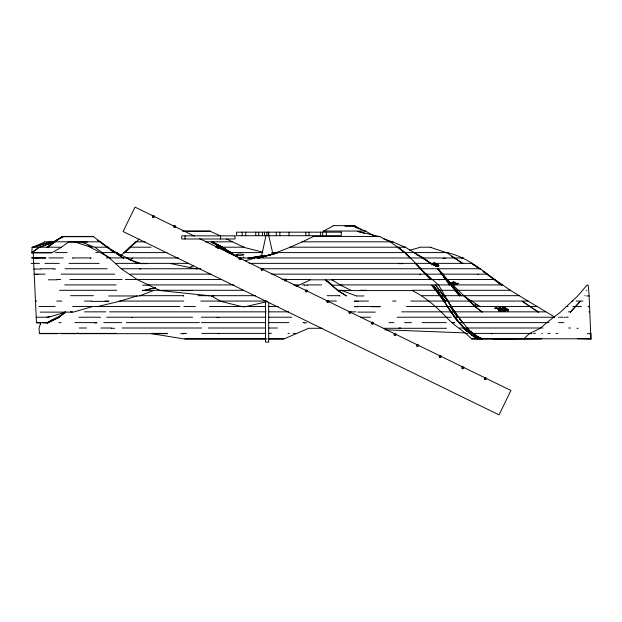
<?xml version="1.0" encoding="UTF-8"?>
<svg xmlns="http://www.w3.org/2000/svg" width="622" height="622" viewBox="0 0 622 622"><rect width="100%" height="100%" fill="white"/><g stroke="black" fill="none" stroke-linecap="round" stroke-linejoin="round"><path stroke-width="0.93" d="M40.531 324.692L40.593 322.896L36.496 322.896L33.207 252.866M452.474 285.475L453.119 285.179M49.698 242.09L32.134 247.478L31.769 252.866L51.61 252.866L61.096 247.478L68.506 242.09L87.391 242.09M498.976 307.719L499.287 308.45M502.56 307.431L502.871 308.154M450.989 283.15L451.689 283.764M453.586 281.867L454.161 282.077L453.135 281.968M455.024 283.274L452.521 282.365L453.143 281.937M457.932 283.243L458.562 283.407L456.113 283.438M436.939 265.578L437.942 265.882L434.692 263.915M433.892 263.829L434.389 263.736M266.092 235.03L261.481 256.419M438.463 266.084L437.064 265.781M450.382 283.36L450.717 282.932M432.446 263.876L432.92 264.474M40.64 322.896L39.054 328.284L39.427 333.672L57.512 333.672M495.726 308.31L494.871 308.193L496.962 308.038A1.742 0.552 23.1 0 1 498.012 308.496L498.331 308.737M495.477 308.598L494.887 308.162M498.984 309.266L499.777 311.062L502.172 311.28L499.723 311.521L498.93 310.829M501.557 310.914L499.777 311.062M225.825 251.42L226.144 250.767M227.193 252.089L227.512 251.436M227.31 252.143L227.629 251.49M228.562 252.757L228.88 252.104M228.709 252.827L229.028 252.174M229.852 253.387L230.171 252.726M229.977 253.449L230.303 252.796M230.062 253.488L230.381 252.835M230.28 253.597L230.599 252.936M231.563 254.219L231.882 253.566M231.656 254.266L231.983 253.613M233.133 254.981L233.452 254.328M234.129 255.471L234.455 254.818M235.256 256.023L235.575 255.37M235.505 256.14L235.831 255.494M235.606 256.194L235.925 255.533M237.137 256.132L236.819 256.785L237.176 256.147M436.955 264.591C428.115 260.089 441.418 265.586 437.072 264.482M436.831 264.677L437.367 264.257L434.864 263.262L437.523 264.187M437.375 264.98L439.008 265.578L437.616 264.77M232.169 253.271L232.519 253.488L212.981 242.899L214.077 243.583L214.403 242.977L213.307 242.292L212.996 243L211.527 242.082L211.853 241.476L222.419 247.175L221.657 248.411L222.007 248.629L221.984 247.805M216.394 244.726L216.72 244.127L218.711 245.27L218.384 245.877L217.459 245.301L217.793 244.695L218.711 245.27M217.319 245.301L217.646 244.695M218.757 245.558L218.781 246.374L218.757 245.558L226.587 249.787L226.26 250.386L216.666 245.06L219.784 246.67M219.364 246.755L219.457 246.001L220.515 246.53L220.188 247.128L219.224 246.662L227.745 251.319L227.722 250.495L227.745 251.319M219.924 247.385L220.25 246.786L220.274 247.603L219.924 247.385L227.45 251.428M222.085 247.781L222.046 246.942L222.419 247.175M222.318 248.473L221.759 248.147L222.863 248.8L223.189 248.194M223.337 248.536L223.36 249.36L221.657 248.411M224.363 249.865L224.697 249.259L224.713 250.083L224.363 249.865L226.377 250.977M226.097 250.137L225.421 250.518M229.261 251.451L228.927 252.058L228.904 251.234L229.261 251.451L221.082 246.926M229.759 252.579L230.443 252.19L230.117 252.796L222.777 248.722M456.105 283.469L455.522 282.948M503.221 307.758L506.471 309.017M507 310.401L508.05 310.277M577.356 338.687L590.9 339.052L589.151 295.963L588.202 285.187L586.966 285.187L577.683 295.963L560.461 312.12L546.357 322.896L540.362 328.284L529.268 333.672L524.004 338.726M120.995 255.556L129.329 247.478L139.483 239.097M130.029 247.478L135.767 242.09L124.229 252.866L130.146 247.478M458.562 283.407L457.092 283.865M502.545 307.462L502.957 307.252M65.512 312.12L58.88 317.508L48.011 322.896M505.165 310.992L504.745 311.202M52.209 243.288L46.992 247.478L53.313 242.09L62.029 236.71L93.603 236.71L114.518 252.866L110.77 250.028M437.6 264.801L438.005 264.49M65.574 312.12L58.087 317.508L47.241 322.896L53.01 319.304M450.896 283.243L452.272 283.267M130.395 259.724L132.618 258.254L130.363 259.724M454.97 282.753L453.189 282.388L454.169 282.046M453.181 282.318L453.663 282.131M455.522 282.979L455.91 282.738L455.335 282.676M47.241 322.896L55.832 317.959M296.072 286.532L310.541 279.799L333.672 279.799M58.281 239.4L53.36 242.09L58.258 239.4M59.93 238.498L63.211 236.71L59.914 238.498M46.736 322.896L50.856 320.649M323.269 231.322L333.143 225.934M189.096 267.787L193.356 265.711M312.928 236.71C295.248 245.503 276.977 253.255 257.835 258.254L277.715 252.866M32.134 247.478L44.504 242.09M46.417 317.508L49.954 316.24M269.458 255.261L276.837 252.866L257.376 258.254M32.756 247.478L49.791 242.09M136.933 295.963L119.307 301.351L96.783 306.732M47.723 317.508L65.691 312.12M91.932 306.732L73.388 312.12L40.127 312.12M257.835 258.254L276.572 252.866M245.169 260.82L254.344 258.254M409.478 250.301L419.609 247.478M455.561 284.759L455.809 284.658A1.571 0.435 10.6 0 0 455.887 284.324L455.405 284.005M453.065 285.685L453.617 285.56A1.571 0.435 10.6 0 0 453.702 285.226L453.508 285.07M451.696 283.733L455.296 284.503M455.133 284.573L454.565 283.927M155.29 287.659L143.457 290.575L155.586 287.776M432.43 263.907L433.029 263.961M499.707 307.968L502.887 309.305M508.003 310.487L507.606 310.526M267.468 301.561L245.208 306.732L242.323 306.732L220.841 301.351L211.433 295.963L160.142 290.575L137.602 279.799L121.585 269.031L109.565 258.192L95.22 247.478L81.49 242.09M499.093 307.641L500.142 307.626M432.928 264.179L433.612 264.334M437.087 266.496L436.154 266.177M265.127 255.315L247.914 258.254L261.971 255.875M272.288 254.134L274.162 253.815M455.568 284.728L451.704 284.005M453.384 285.622L452.692 285.677M450.709 282.963L452.863 283.181M457.675 283.819L456.766 283.834M454.55 282.963L455.001 282.94M333.143 225.654L355.007 225.654M345.07 225.887L353.218 225.887M345.07 225.934L355.007 225.934L361.328 229.852M182.262 231.042L210.345 231.042M323.269 231.042L365.876 231.042M184.151 231.322L210.345 231.322L220.608 235.94M62.029 236.43L93.603 236.43M312.928 236.43L379.894 236.43M44.504 241.818L101.013 241.818M135.767 241.818L145.097 241.818M205.159 241.818L232.2 241.818M301.81 241.818L393.135 241.818M49.06 242.09L54.293 242.09M32.134 247.198L61.096 247.198M95.22 247.198L108.811 247.198M129.329 247.198L151.076 247.198M215.577 247.198L244.353 247.198M289.417 247.198L405.754 247.198M419.609 247.198L430.937 247.198M31.769 252.586L51.61 252.586M55.374 252.586L67.168 252.586M95.765 252.586L98.19 252.586M102.63 252.586L117.48 252.586M123.77 252.586L166.984 252.586M230.008 252.586L262.57 252.586M271.76 252.586L448.128 252.586M45.748 257.912L31.559 257.912L45.686 257.974M48.913 257.912L63.265 257.912M72.727 257.912L90.983 257.912M106.346 257.912L108.104 257.912M109.565 257.912L127.922 257.912M126.515 257.974L178.506 257.974M243.241 257.974L463.639 257.974M33.425 258.192L37.149 258.192M37.336 258.192L37.856 258.192M72.727 258.192L73.155 258.192M90.361 258.192L90.983 258.192M443.113 258.254L445.422 258.254M461.773 258.254L462.278 258.254M31.1 263.363L39.481 263.363M44.916 263.363L59.269 263.363M68.964 263.363L99.155 263.363M115.653 263.363L188.684 263.363M249.243 263.363L472.533 263.363M141.241 263.642L147.111 263.642M398.671 263.642L402.776 263.642M40.966 268.751L53.578 268.751M65.015 268.751L107.241 268.751M121.585 268.751L200.618 268.751M261.411 268.751L480.822 268.751M33.806 269.031L40.966 269.031M53.578 269.031L55.708 269.031M139.826 269.031L140.696 269.031M420.729 269.031L438.634 285.187L451.339 306.732L447.941 301.351L435.657 285.187L447.941 301.351L458.453 317.508L454.511 312.12L469.626 330.974M34.179 274.139L45.118 274.139M61.065 274.139L114.712 274.139M130.192 274.139L210.967 274.139M271.767 274.139L487.656 274.139M34.179 274.411L38.362 274.411M419.531 274.411L420.145 274.411M477.828 274.411L478.466 274.411M57.115 279.527L60.723 279.527M69.851 279.527L122.122 279.527M125.426 279.527L136.793 279.527M137.602 279.527L221.79 279.527M281.984 279.527L310.541 279.527M331.915 279.527L494.731 279.527M48.353 279.799L57.115 279.799M438.976 279.799L439.707 279.799M64.735 284.907L116.073 284.907M147.982 284.907L234.012 284.907M293.39 284.907L298.459 284.907M302.502 284.907L304.422 284.907M307.462 284.907L321.644 284.907M340.607 284.907L502.638 284.907M142.679 285.187L149.428 285.187M304.422 285.187L307.462 285.187M342.178 285.187L332.661 285.187L325.252 279.799M59.626 290.295L116.757 290.295M142.656 290.295L143.799 290.295M152.849 290.295L242.938 290.295M337.808 290.295L341.991 290.295M360.317 290.295L366.63 290.295M412.098 290.295L510.716 290.295M586.103 290.295L586.709 290.295M142.656 290.575L153.455 290.575L139.297 295.963L108.679 295.963M181.523 290.575L192.19 290.575M325.392 279.799L337.808 290.575L412.098 290.575C425.355 296.951 436.566 306.965 446.674 317.508C453.951 325.835 464.09 330.912 471.694 339.052L541.793 338.726L493.153 339.052M70.597 295.683L93.37 295.683M139.553 295.683L183.669 295.683M197.99 295.683L209.731 295.683M211.433 295.683L255.619 295.683M327.164 295.683L339.55 295.683M422.074 295.683L519.269 295.683M584.812 295.683L585.201 295.683M183.249 295.963L183.669 295.963M211.433 295.963L213.976 295.963M339.55 295.963L339.97 295.963M356.756 295.963L363.924 295.963M586.779 295.963L589.151 295.963M35.244 301.071L36.807 301.071M56.742 301.071L61.905 301.071M84.475 301.071L91.535 301.071M104.893 301.071L108.834 301.071M119.424 301.071L183.809 301.071M200.828 301.071L266.939 301.071M327.001 301.071L336.393 301.071M354.322 301.071L368.457 301.071M392.637 301.071L396.074 301.071M410.847 301.071L428.449 301.071M428.955 301.071L448.159 301.071M448.703 301.071L528.156 301.071M572.061 301.071L572.854 301.071M576.229 301.071L579.463 301.071M580.101 301.071L582.931 301.071M91.535 301.351L108.834 301.351M354.322 301.351L358.132 301.351M39.015 306.459L55.117 306.459M72.618 306.459L179.844 306.459M183.949 306.459L195.464 306.459M209.427 306.459L265.252 306.459M268.082 306.459L278.259 306.459M354.478 306.459L380.151 306.459M406.322 306.459L537.043 306.459M566.137 306.459L568.073 306.459M572.769 306.459L581.453 306.459M588.155 306.459L588.777 306.459M354.478 306.732L357.362 306.732M371.645 306.732L380.151 306.732M588.155 306.732L589.57 306.732M70.543 311.847L72.44 311.847M84.553 311.847L105.802 311.847M109.565 311.847L201.131 311.847M201.792 311.847L266.177 311.847M268.968 311.847L288.585 311.847M348.429 311.847L355.947 311.847M401.75 311.847L454.153 311.847M454.682 311.847L545.937 311.847M568.306 311.847L570.397 311.847M589.104 311.847L589.819 311.847M357.829 312.12L375.291 312.12M36.099 317.228L47.723 317.228M56.625 317.228L58.103 317.228M78.94 317.228L100.57 317.228M106.673 317.228L192.548 317.228M201.295 317.228L265.858 317.228M268.471 317.228L291.765 317.228M360.791 317.228L370.696 317.228M397.178 317.228L446.176 317.228M446.674 317.228L451.323 317.228M454.907 317.228L554.715 317.228M558.346 317.228L558.836 317.228M559.707 317.228L563.19 317.228M564.302 317.228L564.877 317.228M565.771 317.228L568.22 317.228M131.46 317.508L132.097 317.508M216.612 317.508L219.076 317.508M36.496 322.616L48.011 322.616M58.826 322.616L61.205 322.616M74.99 322.616L96.838 322.616M103.773 322.616L121.585 322.616M126.398 322.616L199.382 322.616M201.458 322.616L265.563 322.616M268.37 322.616L288.826 322.616M303.101 322.616L304.189 322.616M388.929 322.616L393.928 322.616M404.518 322.616L411.453 322.616M422.011 322.616L446.324 322.616M451.611 322.616L454.558 322.616M459.083 322.616L548.892 322.616M558.533 322.616L563.874 322.616M42.755 322.896L47.015 322.896M94.552 322.896L96.838 322.896M304.034 322.896L306.7 322.896M454.06 322.896L454.558 322.896M79.219 328.004L86.474 328.004M100.881 328.004L111.346 328.004M122.13 328.004L201.614 328.004M208.316 328.004L264.708 328.004M268.914 328.004L277.412 328.004M398.842 328.004L400.661 328.004M459.635 328.004L541.397 328.004M542.516 328.004L543.06 328.004M568.64 328.004L570.483 328.004M111.346 328.284L114.705 328.284M322.173 328.284L308.699 328.284L283.764 339.052L268.238 339.052M383.836 328.284L446.518 328.284M576.913 328.284L578.211 328.284M39.427 333.392L116.322 333.392M151.636 333.392L167.24 333.392M182.394 333.392L186.546 333.392M201.769 333.392L265.742 333.392M269.038 333.392L271.386 333.392M287.994 333.392L289.207 333.392M293.164 333.392L295.745 333.392M465.559 333.392L467.783 333.392M469.004 333.392L469.664 333.392M472.129 333.392L530.83 333.392M533.497 333.392L535.456 333.392M541.7 333.392L542.368 333.392M547.865 333.392L550.182 333.392M555.905 333.392L557.779 333.392M589.975 333.392L590.9 333.392M61.609 333.672L77.245 333.672M167.24 333.672L79.064 333.672L77.284 333.104M180.683 333.672L184.477 333.672M218.19 333.672L219.341 333.672M491.116 333.672L492.577 333.672M529.26 333.672L531.608 333.672M587.323 333.672L590.9 333.672L590.9 339.052M184.804 338.78L266.247 338.78M268.02 338.78L283.764 338.78M471.694 338.78L590.9 338.78M266.302 339.052L184.804 339.052L151.636 333.672M502.941 307.291L503.727 307.33M503.416 310.697L504.248 310.821M503.999 310.852L504.465 310.572M384.948 329.792L465.295 332.918M496.068 308.24L496.465 308.224M495.928 307.882L496.589 307.976M436.706 266.566L437.686 266.683L436.815 265.944M456.773 283.803L455.141 283.329M453.936 284.619L454.433 284.697M503.299 307.299L505.873 308.255M171.019 263.642L196.956 269.031M496.449 308.255L496.9 308.325M452.272 283.235L453.648 283.648M262.842 252.167L244.353 247.478L226.439 238.949M452.87 283.15L454.006 283.5M452.839 284.394L453.399 284.534M453.213 282.722L453.656 282.839M453.897 282.683L453.345 282.497M500.127 307.665L503.478 309.266M452.684 283.329L455.141 284.207M453.43 283.298L455.024 283.865M451.238 284.2L453.213 284.938M364.749 233.475L357.526 231.322L379.894 236.71L390.585 242.09L405.513 252.866L421.164 269.031M434.172 263.503L433.192 263.386L434.047 264.117M75.161 242.09L91.831 247.478M503.742 310.759L502.226 310.059M128.684 259.405L141.528 263.642M430.937 247.478L447.039 252.866L463.017 263.642L454.674 258.254M451.471 284.518L452.948 285.109M383.502 238.801L393.135 242.09L405.715 247.478L423.442 258.254L431.062 263.642L425.347 260.05M448.128 252.866C469.089 257.749 484.981 272.755 501.76 285.187L487.143 274.411M504.185 307.501L505.297 307.952M341.991 290.575L356.437 295.963M507.109 310.658L504.823 309.562M455.296 283.445L455.739 283.609M433.798 263.394L435.066 263.907M454.565 283.655L455.397 284.036M451.238 283.826L451.696 284.036M434.047 262.834L437.507 264.218M496.885 308.356L498.525 309.756M221.961 248.341L223.959 249.461M436.753 266.403L433.122 264.404M503.237 307.719L507.016 310.362M88.783 246.04L92.157 247.478M353.459 225.934L365.876 231.322L374.771 236.259M433.371 264.125L433.814 264.288M437.499 265.936L434.483 264.358M435.804 266.154L436.722 266.535M506.565 310.456L505.414 309.904M87.99 245.939L110.506 258.192M451.23 283.857L450.577 283.484M476.04 335.981L482.664 339.052L475.161 335.328M433.798 264.311L435.346 265.104M436.294 266.356L434.724 265.547M111.493 249.966L137.913 263.642M225.708 250.557L237.682 256.396M194.328 236.057L135.021 207.134L123.117 231.524L499.031 414.866L510.926 390.476L199.561 238.607M229.067 251.988L230.288 252.579M504.636 307.944L505.041 308.139M475.208 304.251L480.254 306.732L463.755 295.963M351.492 290.575L340.607 285.187L331.915 279.799M506.254 310.013L506.658 310.215M222.233 247.603L223.065 248.022L222.738 248.629L222.225 248.372M223.741 248.505L222.901 248.131M227.8 251.078L228.733 251.552M436.947 265.547L433.907 263.806M433.915 264.513L436.963 266.263M501.721 308.217L502.895 308.846M435.05 263.938L436.131 264.505M434.265 264.537L434.786 264.801M223.92 249.368L222.948 248.886L223.508 249.22M222 247.455L221.121 247.004L221.805 247.439M221.673 248.061L220.67 247.564L222.863 248.8M221.105 246.856L221.657 247.136L221.331 247.743L220.297 247.222L220.631 247.432M228.997 251.871L229.479 252.12M222.793 247.665L225.071 248.823L217.008 244.454L221.074 246.747M230.062 252.423L232.403 253.675M221.611 247.813L224.744 249.43L220.647 247.136M435.073 264.101L436.916 265.12M434.288 264.7L436.131 265.718M214.403 242.977L211.853 241.476M211.527 242.082L221.712 247.548M224.861 249.165L230.443 252.19M228.235 251.257L232.387 253.481M229.518 252.05L231.983 253.372M223.679 248.427L222.326 247.688M224.037 248.753L225.001 249.274M223.71 249.36L224.674 249.881M220.748 247.346L218.524 246.133M231.337 253.24L232.107 253.652M228.787 251.661L227.916 251.179M353.91 226.385L357.207 228.181M228.025 251.272L228.453 251.506M230.023 252.524L230.638 252.859M434.864 263.262L437.056 264.505M414.905 253.317L423.815 258.254L431.062 263.642M501.464 308.403L501.907 308.644M475.503 335.911L481.133 339.052L475.713 335.911M229.821 252.377L230.342 252.664M554.676 317.057L510.716 290.575L482.882 271.184M436.146 264.474L437.165 265.104M435.361 265.081L436.799 265.967M434.708 265.578L433.697 264.956M475.791 335.911L477.377 336.813M478.963 337.707L481.335 339.052L470.38 331.51M434.708 264.366L435.61 264.879M433.931 264.964L434.825 265.477M505.888 308.217C506.518 308.807 509.581 310.044 508.329 310.907A1.944 0.614 23.1 0 1 507.093 310.697M497.328 308.543L498.067 309.025M97.296 240.131L100.531 242.09M451.51 256.295L453.881 257.765M337.808 290.575L346.485 295.963L338.166 290.575L325.469 279.799M116.563 253.838L123.576 258.192L101.285 242.58M226.587 249.787L226.237 249.562L226.26 250.386M505.492 308.349L508.034 310.316M416.367 254.406L418.816 255.945M421.265 257.485L423.714 259.024M505.795 309.803L503.377 308.022M499.793 308.31L502.211 310.098M506.479 308.559L508.081 309.725M437.173 265.073L437.577 265.369M434.063 264.093L434.467 264.381M504.224 309.181L504.807 309.6M433.285 264.692L433.682 264.98M500.632 309.476L503.525 310.953A1.944 0.614 23.1 0 0 504.761 311.171M501.215 309.888L500.08 309.087M477.082 337.093L480.075 339.052L467.145 328.284L468.91 330.305M475.208 336.121L479.694 339.052L465.715 328.284L468.273 330.679M471.087 334.652L477.797 339.052M472.012 335.281L477.665 339.052L463.429 328.284L467.542 331.876M479.904 269.031L471.981 263.642L474.259 265.26M437.593 265.345L438.448 266.107M503.664 308.792L504.209 309.212M503.493 309.235L505.165 310.852M476.53 266.869L478.046 267.95M483.356 271.721L484.872 272.801M502.903 309.274L504.45 310.603M500.313 308.784L501.215 309.429M471.826 303.505L476.25 306.732L469.641 301.351L475.091 306.732L482.291 312.12L475.2 306.732L445.336 277.777M101.759 243.225L105.515 246.063M107.015 247.198L108.516 248.333M504.053 309.624L504.831 310.339M503.649 308.823L502.662 307.836M500.065 309.118L499.069 308.131M402.683 251.28L398.383 247.478L405.132 252.866L410.574 258.254L405.56 253.815M472.184 335.25L464.393 328.284L467.588 331.65M430.681 263.642L431.987 264.988M443.766 277.109L446.386 279.799L437.927 269.031L442.576 274.411L449.861 285.187L442.475 275.181M438.308 269.031L443.299 274.411L459.541 295.963L455.234 290.575M467.736 331.65L454.775 317.508L437.258 290.575L450.973 312.12M459.129 322.896L465.917 330.305M451.44 285.187L461.33 295.963L446.977 279.799M456.167 319.529L457.94 321.551M454.589 317.508L458.103 321.551M451.432 285.863L454.69 289.899M459.534 318.853L462.799 322.896L451.043 306.732L458.453 317.508M437.927 269.031L441.332 273.641M458.733 322.126L447.723 306.732L454.099 316.738M498.914 310.86L498.541 309.717M268.657 235.03L272.794 253.628M326.363 232.169L326.363 235.699M322.616 232.169L322.616 235.699M320.594 232.169L320.594 235.699M309.072 232.169L309.072 235.699M305.806 232.169L305.806 235.699M289.005 232.169L289.005 235.699M279.853 232.169L279.853 235.699M276.269 232.169L276.269 235.699M268.751 232.169L268.751 235.699M268.712 302.284L268.712 342.131L265.501 342.131L265.501 302.284M268.44 232.169L268.44 235.699M266.947 232.169L266.947 235.699M264.474 232.169L264.474 235.699M262.484 232.169L262.484 235.699M258.713 232.169L258.713 235.699M255.728 232.169L255.728 235.699M245.729 232.169L245.729 235.699M242.145 232.169L242.145 235.699M220.577 235.855L220.577 238.996M185.045 235.855L185.045 238.996M243.326 257.01A3.856 0.692 -0.8 0 1 242.875 257.858A3.856 0.692 -0.8 0 1 238.249 258.06M496.947 308.077A1.742 0.552 23.1 0 1 497.997 308.535M220.25 246.483L220.274 247.307L220.25 246.483M231.12 252.618L231.143 253.442L231.12 252.618M580.217 301.351L570.397 312.12L580.217 301.351M54.534 242.09L47.583 247.478L62.029 236.71L54.534 242.09M38.828 247.478L31.769 252.866L38.883 247.478L53.648 242.09L38.828 247.478M65.193 312.12L58.103 317.508L65.193 312.12M341.276 232.169L236.562 232.169L236.562 235.699L341.276 235.699L341.276 232.169M234.999 235.855L181.725 235.855L181.725 238.996L234.999 238.996L234.999 235.855M223.998 248.248L218.065 245.037L223.998 248.248M223.671 248.854L217.739 245.643L223.671 248.854M232.006 253.566L231.065 253.061L232.006 253.566M538.411 312.12L522.324 301.351L538.411 312.12M420.791 269.031L415.69 263.642L430.821 279.799L420.791 269.031M436.03 290.575L431.684 285.187L444.248 301.351L436.03 290.575M437.406 290.575L433.137 285.187L445.453 301.351L437.406 290.575M457.808 317.508L450.437 306.732L457.808 317.508M237.386 255.269A3.856 0.692 -0.8 0 0 243.777 254.833A3.856 0.692 -0.8 0 0 238.895 254.079A3.856 0.692 -0.8 0 0 237.386 255.269M261.582 270.15A1.003 1.003 0 0 0 263.083 269.287A1.003 1.003 0 0 0 261.582 268.416A1.003 1.003 0 0 0 261.582 270.15M305.884 291.78A1.003 1.003 0 0 0 307.385 290.909A1.003 1.003 0 0 0 305.884 290.046A1.003 1.003 0 0 0 305.884 291.78M394.558 335.406A1.003 1.003 0 0 0 396.058 334.535A1.003 1.003 0 0 0 394.558 333.672A1.003 1.003 0 0 0 394.558 335.406M217.599 248.069A1.003 1.003 0 0 0 219.1 247.206A1.003 1.003 0 0 0 217.599 246.335A1.003 1.003 0 0 0 217.599 248.069M349.525 313.169A1.003 1.003 0 0 0 351.026 312.298A1.003 1.003 0 0 0 349.525 311.435A1.003 1.003 0 0 0 349.525 313.169M372.026 324.031A1.003 1.003 0 0 0 373.527 323.16A1.003 1.003 0 0 0 372.026 322.297A1.003 1.003 0 0 0 372.026 324.031M239.82 259.257A1.003 1.003 0 0 0 241.32 258.387A1.003 1.003 0 0 0 239.82 257.524A1.003 1.003 0 0 0 239.82 259.257M284.557 280.701A1.003 1.003 0 0 0 286.229 280.25A1.003 1.003 0 0 0 285 279.029A1.003 1.003 0 0 0 284.557 280.701M462.301 368.675A1.003 1.003 0 0 0 463.81 367.804A1.003 1.003 0 0 0 462.301 366.941A1.003 1.003 0 0 0 462.301 368.675M439.777 357.3A1.003 1.003 0 0 0 441.278 356.437A1.003 1.003 0 0 0 439.777 355.566A1.003 1.003 0 0 0 439.777 357.3M417.051 346.267A1.003 1.003 0 0 0 418.552 345.397A1.003 1.003 0 0 0 417.051 344.534A1.003 1.003 0 0 0 417.051 346.267M152.919 217.366A1.003 1.003 0 0 0 154.419 216.503A1.003 1.003 0 0 0 152.919 215.632A1.003 1.003 0 0 0 152.919 217.366M174.168 227.287A1.003 1.003 0 0 0 175.668 226.416A1.003 1.003 0 0 0 174.168 225.553A1.003 1.003 0 0 0 174.168 227.287M484.802 379.537A1.003 1.003 0 0 0 486.303 378.674A1.003 1.003 0 0 0 484.802 377.803A1.003 1.003 0 0 0 484.802 379.537M327.351 302.393A1.003 1.003 0 0 0 328.859 301.522A1.003 1.003 0 0 0 327.351 300.659A1.003 1.003 0 0 0 327.351 302.393"/></g></svg>
